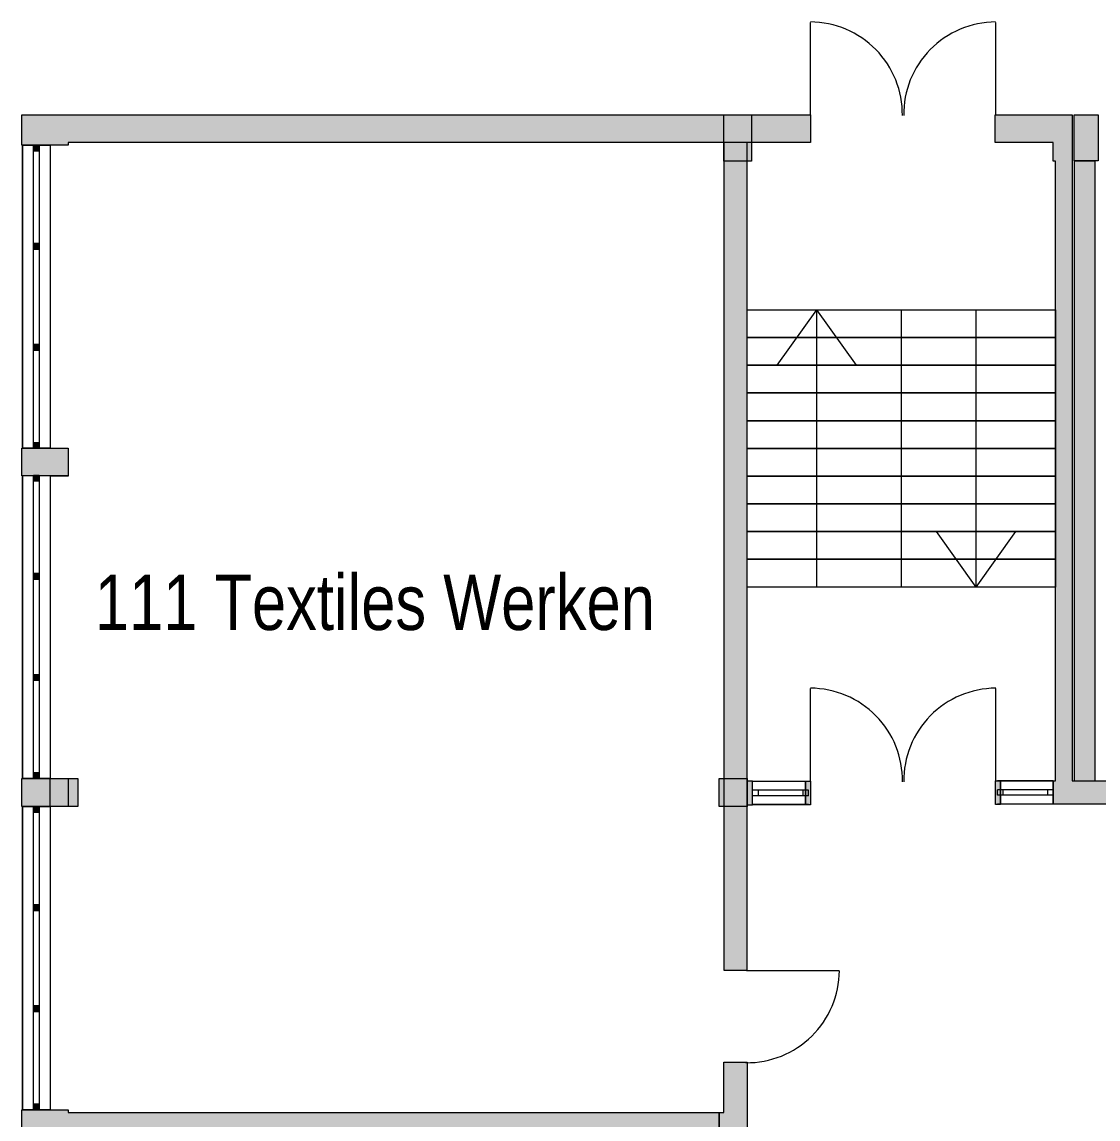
# Model space of a CAD drawing. Header units: inches. Extents: x 7445 to 114549, y 127015 to 195514.
# Drawn here: x 7445 to 19096, y 181346 to 193219 of the extents above; entities that cross this region are included whole.
import ezdxf

# ---------------------------------------------------------------- set-up
doc = ezdxf.new("R2010")
doc.units = ezdxf.units.IN
doc.header["$LTSCALE"] = 300
doc.header["$MEASUREMENT"] = 0
doc.linetypes.add('Volllinie', pattern=[0])
doc.layers.add('Grundebene', color=7, linetype='Continuous')
doc.styles.add('ARIAL_NARROW', font='ARIALN.TTF', dxfattribs={"height": 0.2})

# ---------------------------------------------------------------- blocks, each defined once
blk = doc.blocks.new('Color_Area-42D')
at = {"layer": 'Grundebene', "true_color": 0x000000, "transparency": 33554687}
blk.add_hatch(color=18, dxfattribs=at).paths.add_polyline_path([(14995, 181417), (14995, 181177), (7945, 181177), (7945, 181147), (7445, 181147), (7445, 181447), (7945, 181447), (7945, 181417)], flags=0)
at = {"layer": 'Grundebene', "color": 18, "linetype": 'Volllinie', "lineweight": 13, "true_color": 0x000000}
for p, q in [((7445, 181147), (7445, 181447)), ((7445, 181447), (7945, 181447)), ((7945, 181447), (7945, 181417)), ((7945, 181417), (14995, 181417)), ((14995, 181417), (14995, 181177)), ((7945, 181147), (7445, 181147)), ((14995, 181177), (7945, 181177)), ((7945, 181177), (7945, 181147))]:
    blk.add_line(p, q, dxfattribs=at)
blk = doc.blocks.new('Color_Area-43A')
at = {"layer": 'Grundebene', "true_color": 0x000000, "transparency": 33554687}
blk.add_hatch(color=18, dxfattribs=at).paths.add_polyline_path([(15295, 182956), (15295, 191915), (15045, 191915), (15045, 182956)], flags=0)
at = {"layer": 'Grundebene', "color": 18, "linetype": 'Volllinie', "lineweight": 13, "true_color": 0x000000}
for p, q in [((15295, 191915), (15045, 191915)), ((15045, 191915), (15045, 182956)), ((15295, 182956), (15295, 191915)), ((15045, 182956), (15295, 182956))]:
    blk.add_line(p, q, dxfattribs=at)
blk = doc.blocks.new('Color_Area-473')
at = {"layer": 'Grundebene', "true_color": 0x000000, "transparency": 33554687}
blk.add_hatch(color=18, dxfattribs=at).paths.add_polyline_path([(15045, 181177), (14995, 181177), (14995, 181417), (15045, 181417), (15045, 181963), (15295, 181963), (15295, 180168), (14745, 180168), (14745, 180408), (15045, 180408)], flags=0)
at = {"layer": 'Grundebene', "color": 18, "linetype": 'Volllinie', "lineweight": 13, "true_color": 0x000000}
for p, q in [((15045, 181417), (15045, 181963)), ((15045, 181963), (15295, 181963)), ((15295, 181963), (15295, 180168)), ((14995, 181177), (14995, 181417)), ((14995, 181417), (15045, 181417)), ((15045, 181177), (14995, 181177)), ((15045, 180408), (15045, 181177)), ((14745, 180168), (14745, 180408)), ((14745, 180408), (15045, 180408)), ((15295, 180168), (14745, 180168))]:
    blk.add_line(p, q, dxfattribs=at)
blk = doc.blocks.new('Color_Area-4C9')
at = {"layer": 'Grundebene', "true_color": 0x000000, "transparency": 33554687}
blk.add_hatch(color=18, dxfattribs=at).paths.add_polyline_path([(15981, 191915), (7945, 191915), (7945, 191885), (7445, 191885), (7445, 192215), (15981, 192215)], flags=0)
at = {"layer": 'Grundebene', "color": 18, "linetype": 'Volllinie', "lineweight": 13, "true_color": 0x000000}
for p, q in [((7445, 191885), (7445, 192215)), ((7445, 192215), (15981, 192215)), ((15981, 192215), (15981, 191915)), ((7945, 191885), (7445, 191885)), ((15981, 191915), (7945, 191915)), ((7945, 191915), (7945, 191885))]:
    blk.add_line(p, q, dxfattribs=at)
blk = doc.blocks.new('Color_Area-4E2')
at = {"layer": 'Grundebene', "true_color": 0x000000, "transparency": 33554687}
blk.add_hatch(color=18, dxfattribs=at).paths.add_polyline_path([(18815, 185005), (26365, 185005), (26365, 184680), (27192, 184680), (27192, 185005), (27442, 185005), (27442, 184455), (26115, 184455), (26115, 184755), (18608, 184755), (18608, 185005), (18635, 185005), (18635, 191714), (18610, 191714), (18610, 191914), (17981, 191914), (17981, 192214), (18815, 192214)], flags=0)
at = {"layer": 'Grundebene', "color": 18, "linetype": 'Volllinie', "lineweight": 13, "true_color": 0x000000}
for p, q in [((17981, 191914), (17981, 192214)), ((17981, 192214), (18815, 192214)), ((18815, 192214), (18815, 185005)), ((18610, 191914), (17981, 191914)), ((18610, 191714), (18610, 191914)), ((18635, 191714), (18610, 191714)), ((18635, 185005), (18635, 191714)), ((18608, 184755), (18608, 185005)), ((18608, 185005), (18635, 185005)), ((18815, 185005), (26365, 185005)), ((26365, 185005), (26365, 184680)), ((27192, 184680), (27192, 185005)), ((27192, 185005), (27442, 185005)), ((27442, 185005), (27442, 184455)), ((26115, 184755), (18608, 184755)), ((26115, 184455), (26115, 184755)), ((26365, 184680), (27192, 184680)), ((27442, 184455), (26115, 184455))]:
    blk.add_line(p, q, dxfattribs=at)
blk = doc.blocks.new('Color_Area-593')
at = {"layer": 'Grundebene', "true_color": 0x000000, "transparency": 33554687}
blk.add_hatch(color=18, dxfattribs=at).paths.add_polyline_path([(18835, 191714), (18835, 185005), (19065, 185005), (19065, 191714)], flags=0)
at = {"layer": 'Grundebene', "color": 18, "linetype": 'Volllinie', "lineweight": 13, "true_color": 0x000000}
for p, q in [((18835, 191714), (18835, 185005)), ((19065, 191714), (18835, 191714)), ((19065, 185005), (19065, 191714)), ((18835, 185005), (19065, 185005))]:
    blk.add_line(p, q, dxfattribs=at)
blk = doc.blocks.new('Color_Area-5AC')
at = {"layer": 'Grundebene', "true_color": 0x000000, "transparency": 33554687}
blk.add_hatch(color=18, dxfattribs=at).paths.add_polyline_path([(15295, 185004), (15295, 184748), (15356, 184748), (15356, 185004)], flags=0)
at = {"layer": 'Grundebene', "color": 18, "linetype": 'Volllinie', "lineweight": 13, "true_color": 0x000000}
for p, q in [((15295, 185004), (15295, 184748)), ((15356, 185004), (15295, 185004)), ((15356, 184748), (15356, 185004)), ((15295, 184748), (15356, 184748))]:
    blk.add_line(p, q, dxfattribs=at)
blk = doc.blocks.new('Color_Area-5B5')
at = {"layer": 'Grundebene', "true_color": 0x000000, "transparency": 33554687}
blk.add_hatch(color=18, dxfattribs=at).paths.add_polyline_path([(15929, 185004), (15982, 185004), (15982, 184748), (15929, 184748)], flags=0)
at = {"layer": 'Grundebene', "color": 18, "linetype": 'Volllinie', "lineweight": 13, "true_color": 0x000000}
for p, q in [((15929, 185004), (15982, 185004)), ((15929, 184748), (15929, 185004)), ((15982, 185004), (15982, 184748)), ((15982, 184748), (15929, 184748))]:
    blk.add_line(p, q, dxfattribs=at)
blk = doc.blocks.new('Color_Area-5BE')
at = {"layer": 'Grundebene', "true_color": 0x000000, "transparency": 33554687}
blk.add_hatch(color=18, dxfattribs=at).paths.add_polyline_path([(17986, 185005), (18039, 185005), (18039, 184749), (17986, 184749)], flags=0)
at = {"layer": 'Grundebene', "color": 18, "linetype": 'Volllinie', "lineweight": 13, "true_color": 0x000000}
for p, q in [((17986, 185005), (18039, 185005)), ((17986, 184749), (17986, 185005)), ((18039, 185005), (18039, 184749)), ((18039, 184749), (17986, 184749))]:
    blk.add_line(p, q, dxfattribs=at)
blk = doc.blocks.new('Color_Area-600')
at = {"layer": 'Grundebene', "true_color": 0x000000, "transparency": 33554687}
blk.add_hatch(color=18, dxfattribs=at).paths.add_polyline_path([(15045, 192214), (15345, 192214), (15345, 191714), (15045, 191714)], flags=0)
at = {"layer": 'Grundebene', "color": 18, "linetype": 'Volllinie', "lineweight": 13, "true_color": 0x000000}
for p, q in [((15045, 192214), (15345, 192214)), ((15045, 191714), (15045, 192214)), ((15345, 192214), (15345, 191714)), ((15345, 191714), (15045, 191714))]:
    blk.add_line(p, q, dxfattribs=at)
blk = doc.blocks.new('Color_Area-737')
at = {"layer": 'Grundebene', "true_color": 0x000000, "transparency": 33554687}
blk.add_hatch(color=18, dxfattribs=at).paths.add_polyline_path([(18835, 192215), (19095, 192215), (19095, 191715), (18835, 191715)], flags=0)
at = {"layer": 'Grundebene', "color": 18, "linetype": 'Volllinie', "lineweight": 13, "true_color": 0x000000}
for p, q in [((18835, 192215), (19095, 192215)), ((18835, 191715), (18835, 192215)), ((19095, 192215), (19095, 191715)), ((19095, 191715), (18835, 191715))]:
    blk.add_line(p, q, dxfattribs=at)
blk = doc.blocks.new('Color_Area-7F2')
at = {"layer": 'Grundebene', "true_color": 0x000000, "transparency": 33554687}
blk.add_hatch(color=18, dxfattribs=at).paths.add_polyline_path([(7445, 188307), (7445, 188607), (7945, 188607), (7945, 188307)], flags=0)
at = {"layer": 'Grundebene', "color": 18, "linetype": 'Volllinie', "lineweight": 13, "true_color": 0x000000}
for p, q in [((7445, 188307), (7445, 188607)), ((7445, 188607), (7945, 188607)), ((7945, 188607), (7945, 188307)), ((7945, 188307), (7445, 188307))]:
    blk.add_line(p, q, dxfattribs=at)
blk = doc.blocks.new('Color_Area-7FB')
at = {"layer": 'Grundebene', "true_color": 0x000000, "transparency": 33554687}
blk.add_hatch(color=18, dxfattribs=at).paths.add_polyline_path([(7445, 184730), (7445, 185030), (7945, 185030), (7945, 184730)], flags=0)
at = {"layer": 'Grundebene', "color": 18, "linetype": 'Volllinie', "lineweight": 13, "true_color": 0x000000}
for p, q in [((7445, 184730), (7445, 185030)), ((7445, 185030), (7945, 185030)), ((7945, 185030), (7945, 184730)), ((7945, 184730), (7445, 184730))]:
    blk.add_line(p, q, dxfattribs=at)
blk = doc.blocks.new('Color_Area-CE6')
at = {"layer": 'Grundebene', "true_color": 0xffffff, "transparency": 33554687}
blk.add_hatch(color=7, dxfattribs=at).paths.add_polyline_path([(7572, 184727), (7572, 184667), (7632, 184667), (7632, 184727)], flags=0)
at = {"layer": 'Grundebene', "color": 18, "linetype": 'Volllinie', "lineweight": 13, "true_color": 0x000000}
blk.add_lwpolyline([(7572, 184727), (7572, 184667), (7632, 184667), (7632, 184727), (7572, 184727)], dxfattribs=at)
blk = doc.blocks.new('Color_Area-CEC')
at = {"layer": 'Grundebene', "true_color": 0xffffff, "transparency": 33554687}
blk.add_hatch(color=7, dxfattribs=at).paths.add_polyline_path([(7572, 183664), (7572, 183604), (7632, 183604), (7632, 183664)], flags=0)
at = {"layer": 'Grundebene', "color": 18, "linetype": 'Volllinie', "lineweight": 13, "true_color": 0x000000}
blk.add_lwpolyline([(7572, 183664), (7572, 183604), (7632, 183604), (7632, 183664), (7572, 183664)], dxfattribs=at)
blk = doc.blocks.new('Color_Area-CF2')
at = {"layer": 'Grundebene', "true_color": 0xffffff, "transparency": 33554687}
blk.add_hatch(color=7, dxfattribs=at).paths.add_polyline_path([(7572, 181507), (7572, 181447), (7632, 181447), (7632, 181507)], flags=0)
at = {"layer": 'Grundebene', "color": 18, "linetype": 'Volllinie', "lineweight": 13, "true_color": 0x000000}
blk.add_lwpolyline([(7572, 181507), (7572, 181447), (7632, 181447), (7632, 181507), (7572, 181507)], dxfattribs=at)
blk = doc.blocks.new('Color_Area-CF8')
at = {"layer": 'Grundebene', "true_color": 0xffffff, "transparency": 33554687}
blk.add_hatch(color=7, dxfattribs=at).paths.add_polyline_path([(7572, 182570), (7572, 182510), (7632, 182510), (7632, 182570)], flags=0)
at = {"layer": 'Grundebene', "color": 18, "linetype": 'Volllinie', "lineweight": 13, "true_color": 0x000000}
blk.add_lwpolyline([(7572, 182570), (7572, 182510), (7632, 182510), (7632, 182570), (7572, 182570)], dxfattribs=at)
blk = doc.blocks.new('Color_Area-D08')
at = {"layer": 'Grundebene', "true_color": 0xffffff, "transparency": 33554687}
blk.add_hatch(color=7, dxfattribs=at).paths.add_polyline_path([(7572, 188312), (7572, 188252), (7632, 188252), (7632, 188312)], flags=0)
at = {"layer": 'Grundebene', "color": 18, "linetype": 'Volllinie', "lineweight": 13, "true_color": 0x000000}
blk.add_lwpolyline([(7572, 188312), (7572, 188252), (7632, 188252), (7632, 188312), (7572, 188312)], dxfattribs=at)
blk = doc.blocks.new('Color_Area-D0E')
at = {"layer": 'Grundebene', "true_color": 0xffffff, "transparency": 33554687}
blk.add_hatch(color=7, dxfattribs=at).paths.add_polyline_path([(7572, 187249), (7572, 187189), (7632, 187189), (7632, 187249)], flags=0)
at = {"layer": 'Grundebene', "color": 18, "linetype": 'Volllinie', "lineweight": 13, "true_color": 0x000000}
blk.add_lwpolyline([(7572, 187249), (7572, 187189), (7632, 187189), (7632, 187249), (7572, 187249)], dxfattribs=at)
blk = doc.blocks.new('Color_Area-D14')
at = {"layer": 'Grundebene', "true_color": 0xffffff, "transparency": 33554687}
blk.add_hatch(color=7, dxfattribs=at).paths.add_polyline_path([(7572, 185092), (7572, 185032), (7632, 185032), (7632, 185092)], flags=0)
at = {"layer": 'Grundebene', "color": 18, "linetype": 'Volllinie', "lineweight": 13, "true_color": 0x000000}
blk.add_lwpolyline([(7572, 185092), (7572, 185032), (7632, 185032), (7632, 185092), (7572, 185092)], dxfattribs=at)
blk = doc.blocks.new('Color_Area-D1A')
at = {"layer": 'Grundebene', "true_color": 0xffffff, "transparency": 33554687}
blk.add_hatch(color=7, dxfattribs=at).paths.add_polyline_path([(7572, 186155), (7572, 186095), (7632, 186095), (7632, 186155)], flags=0)
at = {"layer": 'Grundebene', "color": 18, "linetype": 'Volllinie', "lineweight": 13, "true_color": 0x000000}
blk.add_lwpolyline([(7572, 186155), (7572, 186095), (7632, 186095), (7632, 186155), (7572, 186155)], dxfattribs=at)
blk = doc.blocks.new('Color_Area-D2A')
at = {"layer": 'Grundebene', "true_color": 0xffffff, "transparency": 33554687}
blk.add_hatch(color=7, dxfattribs=at).paths.add_polyline_path([(7572, 191885), (7572, 191825), (7632, 191825), (7632, 191885)], flags=0)
at = {"layer": 'Grundebene', "color": 18, "linetype": 'Volllinie', "lineweight": 13, "true_color": 0x000000}
blk.add_lwpolyline([(7572, 191885), (7572, 191825), (7632, 191825), (7632, 191885), (7572, 191885)], dxfattribs=at)
blk = doc.blocks.new('Color_Area-D30')
at = {"layer": 'Grundebene', "true_color": 0xffffff, "transparency": 33554687}
blk.add_hatch(color=7, dxfattribs=at).paths.add_polyline_path([(7572, 190821), (7572, 190761), (7632, 190761), (7632, 190821)], flags=0)
at = {"layer": 'Grundebene', "color": 18, "linetype": 'Volllinie', "lineweight": 13, "true_color": 0x000000}
blk.add_lwpolyline([(7572, 190821), (7572, 190761), (7632, 190761), (7632, 190821), (7572, 190821)], dxfattribs=at)
blk = doc.blocks.new('Color_Area-D36')
at = {"layer": 'Grundebene', "true_color": 0xffffff, "transparency": 33554687}
blk.add_hatch(color=7, dxfattribs=at).paths.add_polyline_path([(7572, 188665), (7572, 188605), (7632, 188605), (7632, 188665)], flags=0)
at = {"layer": 'Grundebene', "color": 18, "linetype": 'Volllinie', "lineweight": 13, "true_color": 0x000000}
blk.add_lwpolyline([(7572, 188665), (7572, 188605), (7632, 188605), (7632, 188665), (7572, 188665)], dxfattribs=at)
blk = doc.blocks.new('Color_Area-D3C')
at = {"layer": 'Grundebene', "true_color": 0xffffff, "transparency": 33554687}
blk.add_hatch(color=7, dxfattribs=at).paths.add_polyline_path([(7572, 189728), (7572, 189668), (7632, 189668), (7632, 189728)], flags=0)
at = {"layer": 'Grundebene', "color": 18, "linetype": 'Volllinie', "lineweight": 13, "true_color": 0x000000}
blk.add_lwpolyline([(7572, 189728), (7572, 189668), (7632, 189668), (7632, 189728), (7572, 189728)], dxfattribs=at)
blk = doc.blocks.new('Color_Area-1319')
at = {"layer": 'Grundebene', "true_color": 0x000000, "transparency": 33554687}
blk.add_hatch(color=18, dxfattribs=at).paths.add_polyline_path([(7752, 185030), (8052, 185030), (8052, 184730), (7752, 184730)], flags=0)
at = {"layer": 'Grundebene', "color": 18, "linetype": 'Volllinie', "lineweight": 13, "true_color": 0x000000}
for p, q in [((7752, 185030), (8052, 185030)), ((7752, 184730), (7752, 185030)), ((8052, 185030), (8052, 184730)), ((8052, 184730), (7752, 184730))]:
    blk.add_line(p, q, dxfattribs=at)
blk = doc.blocks.new('Color_Area-1322')
at = {"layer": 'Grundebene', "true_color": 0x000000, "transparency": 33554687}
blk.add_hatch(color=18, dxfattribs=at).paths.add_polyline_path([(7752, 185030), (8052, 185030), (8052, 184730), (7752, 184730)], flags=0)
at = {"layer": 'Grundebene', "color": 18, "linetype": 'Volllinie', "lineweight": 13, "true_color": 0x000000}
for p, q in [((7752, 185030), (8052, 185030)), ((7752, 184730), (7752, 185030)), ((8052, 185030), (8052, 184730)), ((8052, 184730), (7752, 184730))]:
    blk.add_line(p, q, dxfattribs=at)
blk = doc.blocks.new('Color_Area-1334')
at = {"layer": 'Grundebene', "true_color": 0x000000, "transparency": 33554687}
blk.add_hatch(color=18, dxfattribs=at).paths.add_polyline_path([(14995, 185030), (15295, 185030), (15295, 184730), (14995, 184730)], flags=0)
at = {"layer": 'Grundebene', "color": 18, "linetype": 'Volllinie', "lineweight": 13, "true_color": 0x000000}
for p, q in [((14995, 185030), (15295, 185030)), ((14995, 184730), (14995, 185030)), ((15295, 185030), (15295, 184730)), ((15295, 184730), (14995, 184730))]:
    blk.add_line(p, q, dxfattribs=at)
blk = doc.blocks.new('Color_Area-133D')
at = {"layer": 'Grundebene', "true_color": 0x000000, "transparency": 33554687}
blk.add_hatch(color=18, dxfattribs=at).paths.add_polyline_path([(14995, 185030), (15295, 185030), (15295, 184730), (14995, 184730)], flags=0)
at = {"layer": 'Grundebene', "color": 18, "linetype": 'Volllinie', "lineweight": 13, "true_color": 0x000000}
for p, q in [((14995, 185030), (15295, 185030)), ((14995, 184730), (14995, 185030)), ((15295, 185030), (15295, 184730)), ((15295, 184730), (14995, 184730))]:
    blk.add_line(p, q, dxfattribs=at)

msp = doc.modelspace()

# ---------------------------------------------------------------- linework, layer by layer
at = {"layer": 'Grundebene', "color": 18, "linetype": 'Volllinie', "lineweight": 13, "true_color": 0x000000}
for p, q in [((15982, 192214), (15981, 193214)), ((17987, 192214), (17987, 193214)), ((7445, 191885), (7445, 192215)), ((7445, 192215), (15981, 192215)), ((15045, 192214), (15345, 192214)), ((15045, 191714), (15045, 192214)), ((15345, 192214), (15345, 191714)), ((15981, 192215), (15981, 191915)), ((17981, 191914), (17981, 192214)), ((17981, 192214), (18815, 192214)), ((18815, 192214), (18815, 185005)), ((18835, 192215), (19095, 192215)), ((18835, 191715), (18835, 192215)), ((19095, 192215), (19095, 191715)), ((7945, 191885), (7445, 191885)), ((7452, 191885), (7752, 191885)), ((7452, 188605), (7452, 191885)), ((7452, 191885), (7452, 188605)), ((7572, 191885), (7632, 191885)), ((7572, 188605), (7572, 191885)), ((7572, 191885), (7632, 191885)), ((7572, 191825), (7572, 191885)), ((7632, 191885), (7632, 188605)), ((7632, 191885), (7632, 191825)), ((7752, 191885), (7752, 188605)), ((7752, 191885), (7752, 188605)), ((7945, 191885), (7752, 191885)), ((7752, 191885), (7752, 188607)), ((15981, 191915), (7945, 191915)), ((7945, 191915), (7945, 191885)), ((15295, 191915), (15045, 191915)), ((15045, 191915), (15045, 182956)), ((15295, 182956), (15295, 191915)), ((18610, 191914), (17981, 191914)), ((18610, 191714), (18610, 191914)), ((7632, 191825), (7572, 191825)), ((15345, 191714), (15045, 191714)), ((18635, 191714), (18610, 191714)), ((18635, 185005), (18635, 191714)), ((19095, 191715), (18835, 191715)), ((18835, 191714), (18835, 185005)), ((19065, 191714), (18835, 191714)), ((19065, 185005), (19065, 191714)), ((7572, 190821), (7632, 190821)), ((7572, 190761), (7572, 190821)), ((7632, 190821), (7632, 190761)), ((7632, 190761), (7572, 190761)), ((15295, 190104), (18635, 190104)), ((15295, 189804), (15295, 190104)), ((16049, 190104), (15619, 189504)), ((16049, 190104), (16478, 189504)), ((16049, 190104), (16049, 187104)), ((16967, 187104), (16967, 190104)), ((17775, 187104), (17775, 190104)), ((18635, 190104), (18635, 189804)), ((18635, 189804), (15295, 189804)), ((15295, 189804), (18635, 189804)), ((15295, 189504), (15295, 189804)), ((18635, 189804), (18635, 189504)), ((7572, 189728), (7632, 189728)), ((7572, 189668), (7572, 189728)), ((7632, 189668), (7572, 189668)), ((7632, 189728), (7632, 189668)), ((18635, 189504), (15295, 189504)), ((15295, 189504), (18635, 189504)), ((15295, 189204), (15295, 189504)), ((18635, 189504), (18635, 189204)), ((18635, 189204), (15295, 189204)), ((15295, 189204), (18635, 189204)), ((15295, 188904), (15295, 189204)), ((18635, 189204), (18635, 188904)), ((18635, 188904), (15295, 188904)), ((15295, 188904), (18635, 188904)), ((15295, 188604), (15295, 188904)), ((18635, 188904), (18635, 188604)), ((7572, 188665), (7632, 188665)), ((7572, 188605), (7572, 188665)), ((7632, 188665), (7632, 188605)), ((7445, 188307), (7445, 188607)), ((7445, 188607), (7945, 188607)), ((7752, 188605), (7452, 188605)), ((7632, 188605), (7572, 188605)), ((7632, 188605), (7572, 188605)), ((7752, 188607), (7945, 188607)), ((7945, 188607), (7945, 188307)), ((7945, 188607), (7945, 188305)), ((18635, 188604), (15295, 188604)), ((15295, 188604), (18635, 188604)), ((15295, 188304), (15295, 188604)), ((18635, 188604), (18635, 188304)), ((7945, 188307), (7445, 188307)), ((7452, 188312), (7752, 188312)), ((7452, 185032), (7452, 188312)), ((7452, 188312), (7452, 185032)), ((7572, 188312), (7632, 188312)), ((7572, 185032), (7572, 188312)), ((7572, 188312), (7632, 188312)), ((7572, 188252), (7572, 188312)), ((7632, 188312), (7632, 185032)), ((7632, 188312), (7632, 188252)), ((7752, 188312), (7752, 185032)), ((7752, 188312), (7752, 185032)), ((7632, 188252), (7572, 188252)), ((7945, 188305), (7752, 188305)), ((7752, 188305), (7752, 185030)), ((18635, 188304), (15295, 188304)), ((15295, 188304), (18635, 188304)), ((15295, 188004), (15295, 188304)), ((18635, 188304), (18635, 188004)), ((18635, 188004), (15295, 188004)), ((15295, 188004), (18635, 188004)), ((15295, 187704), (15295, 188004)), ((18635, 188004), (18635, 187704)), ((18635, 187704), (15295, 187704)), ((15295, 187704), (18635, 187704)), ((15295, 187404), (15295, 187704)), ((17775, 187104), (17345, 187704)), ((17775, 187104), (17345, 187704)), ((17775, 187104), (18204, 187704)), ((17775, 187104), (18204, 187704)), ((18635, 187704), (18635, 187404)), ((18635, 187404), (15295, 187404)), ((15295, 187404), (18635, 187404)), ((15295, 187104), (15295, 187404)), ((18635, 187404), (18635, 187104)), ((7572, 187249), (7632, 187249)), ((7572, 187189), (7572, 187249)), ((7632, 187249), (7632, 187189)), ((7632, 187189), (7572, 187189)), ((18635, 187104), (15295, 187104)), ((7572, 186155), (7632, 186155)), ((7572, 186095), (7572, 186155)), ((7632, 186095), (7572, 186095)), ((7632, 186155), (7632, 186095)), ((15982, 185004), (15982, 186004)), ((17987, 185004), (17988, 186004)), ((7445, 184730), (7445, 185030)), ((7445, 185030), (7945, 185030)), ((7752, 185032), (7452, 185032)), ((7572, 185092), (7632, 185092)), ((7572, 185032), (7572, 185092)), ((7632, 185032), (7572, 185032)), ((7632, 185032), (7572, 185032)), ((7632, 185092), (7632, 185032)), ((7752, 185030), (8052, 185030)), ((7752, 185030), (8052, 185030)), ((7752, 184730), (7752, 185030)), ((7752, 185030), (8052, 185030)), ((7752, 184730), (7752, 185030)), ((7945, 185030), (7945, 184730)), ((8052, 185030), (8052, 184730)), ((8052, 185030), (8052, 184730)), ((8052, 185030), (8052, 184730)), ((14995, 185030), (15295, 185030)), ((14995, 184730), (14995, 185030)), ((14995, 185030), (15295, 185030)), ((14995, 184730), (14995, 185030)), ((15295, 185030), (15295, 184730)), ((15295, 185030), (15295, 184730)), ((15295, 185004), (15295, 184748)), ((15356, 185004), (15295, 185004)), ((15356, 184748), (15356, 185004)), ((15356, 185004), (15929, 185004)), ((15356, 184748), (15356, 185004)), ((15959, 184999), (15356, 184999)), ((15929, 185004), (15982, 185004)), ((15929, 184748), (15929, 185004)), ((15929, 185004), (15929, 184748)), ((15982, 185004), (15982, 184748)), ((17986, 185005), (18039, 185005)), ((17986, 184749), (17986, 185005)), ((18608, 185005), (18006, 185005)), ((18039, 185005), (18039, 184749)), ((18039, 185005), (18608, 185005)), ((18039, 184755), (18039, 185005)), ((18608, 184755), (18608, 185005)), ((18608, 185005), (18635, 185005)), ((18608, 185005), (18608, 184755)), ((18815, 185005), (26365, 185005)), ((18835, 185005), (19065, 185005)), ((15959, 184904), (15356, 184904)), ((15356, 184844), (15356, 184904)), ((15416, 184904), (15416, 184844)), ((15899, 184904), (15899, 184844)), ((15959, 184844), (15959, 184904)), ((18608, 184910), (18006, 184910)), ((18006, 184850), (18006, 184910)), ((18066, 184910), (18066, 184850)), ((18548, 184910), (18548, 184850)), ((18608, 184850), (18608, 184910)), ((15295, 184748), (15356, 184748)), ((15959, 184844), (15356, 184844)), ((15959, 184749), (15356, 184749)), ((15929, 184748), (15356, 184748)), ((15982, 184748), (15929, 184748)), ((18039, 184749), (17986, 184749)), ((18608, 184850), (18006, 184850)), ((18608, 184755), (18006, 184755)), ((18608, 184755), (18039, 184755)), ((26115, 184755), (18608, 184755)), ((7945, 184730), (7445, 184730)), ((7452, 184727), (7752, 184727)), ((7452, 181447), (7452, 184727)), ((7452, 184727), (7452, 181447)), ((7572, 184727), (7632, 184727)), ((7572, 181447), (7572, 184727)), ((7572, 184727), (7632, 184727)), ((7572, 184667), (7572, 184727)), ((7632, 184667), (7572, 184667)), ((7632, 184727), (7632, 181447)), ((7632, 184727), (7632, 184667)), ((8052, 184730), (7752, 184730)), ((7752, 184730), (7752, 181447)), ((8052, 184730), (7752, 184730)), ((8052, 184730), (7752, 184730)), ((7752, 184727), (7752, 181447)), ((7752, 184727), (7752, 181447)), ((15295, 184730), (14995, 184730)), ((15295, 184730), (14995, 184730)), ((7572, 183664), (7632, 183664)), ((7572, 183604), (7572, 183664)), ((7632, 183604), (7572, 183604)), ((7632, 183664), (7632, 183604)), ((15045, 182956), (15295, 182956)), ((15291, 182952), (16291, 182952)), ((7572, 182570), (7632, 182570)), ((7572, 182510), (7572, 182570)), ((7632, 182510), (7572, 182510)), ((7632, 182570), (7632, 182510)), ((15045, 181417), (15045, 181963)), ((15045, 181963), (15295, 181963)), ((15295, 181963), (15295, 180168)), ((7445, 181147), (7445, 181447)), ((7445, 181447), (7945, 181447)), ((7752, 181447), (7452, 181447)), ((7572, 181507), (7632, 181507)), ((7572, 181447), (7572, 181507)), ((7632, 181447), (7572, 181447)), ((7632, 181447), (7572, 181447)), ((7632, 181507), (7632, 181447)), ((7752, 181447), (7945, 181447)), ((7945, 181447), (7945, 181417)), ((7945, 181417), (14995, 181417)), ((14995, 181417), (14995, 181177)), ((14995, 181177), (14995, 181417)), ((14995, 181417), (15045, 181417))]:
    msp.add_line(p, q, dxfattribs=at)
for centre, start, end in [((15977, 192219), 359.2693, 89.7638), ((17991, 192219), 90.2362, 180.7307), ((15978, 185009), 359.2693, 89.7638), ((17992, 185009), 90.2362, 180.7307), ((15295, 182956), 269.2693, 359.7638)]:
    msp.add_arc(centre, 1000, start, end, dxfattribs=at)

# ---------------------------------------------------------------- block references
at = {"layer": 'Grundebene'}
for name in ['Color_Area-4C9', 'Color_Area-600', 'Color_Area-4E2', 'Color_Area-737', 'Color_Area-D2A', 'Color_Area-43A', 'Color_Area-593', 'Color_Area-D30', 'Color_Area-D3C', 'Color_Area-D36', 'Color_Area-7F2', 'Color_Area-D08', 'Color_Area-D0E', 'Color_Area-D1A', 'Color_Area-7FB', 'Color_Area-D14', 'Color_Area-1319', 'Color_Area-1322', 'Color_Area-1334', 'Color_Area-133D', 'Color_Area-5AC', 'Color_Area-5B5', 'Color_Area-5BE', 'Color_Area-CE6', 'Color_Area-CEC', 'Color_Area-CF8', 'Color_Area-473', 'Color_Area-42D', 'Color_Area-CF2']:
    msp.add_blockref(name, (0, 0), dxfattribs=at)

# ---------------------------------------------------------------- texts
at = {"layer": 'Grundebene', "color": 18, "lineweight": 18, "true_color": 0x000000, "style": 'ARIAL_NARROW', "width": 0.967711}
msp.add_text('111 Textiles Werken', height=600, dxfattribs=at).set_placement((8235, 186639))

doc.saveas('drawing.dxf')
